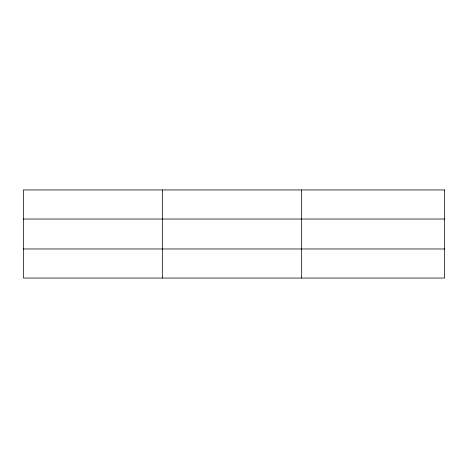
<?xml version="1.0" encoding="UTF-8"?>
<svg xmlns="http://www.w3.org/2000/svg" width="468" height="468" viewBox="0 0 468 468"><rect width="100%" height="100%" fill="white"/><g stroke="black" fill="none" stroke-linecap="round" stroke-linejoin="round"><path stroke-width="0.7" d="M162.396 189.949L162.396 278.05M301.392 189.949L301.392 278.05M23.4 219.024L444.6 219.024M23.4 248.976L444.6 248.976M444.6 189.949L444.6 278.05L23.4 278.05L23.4 189.949L444.6 189.949"/></g></svg>
